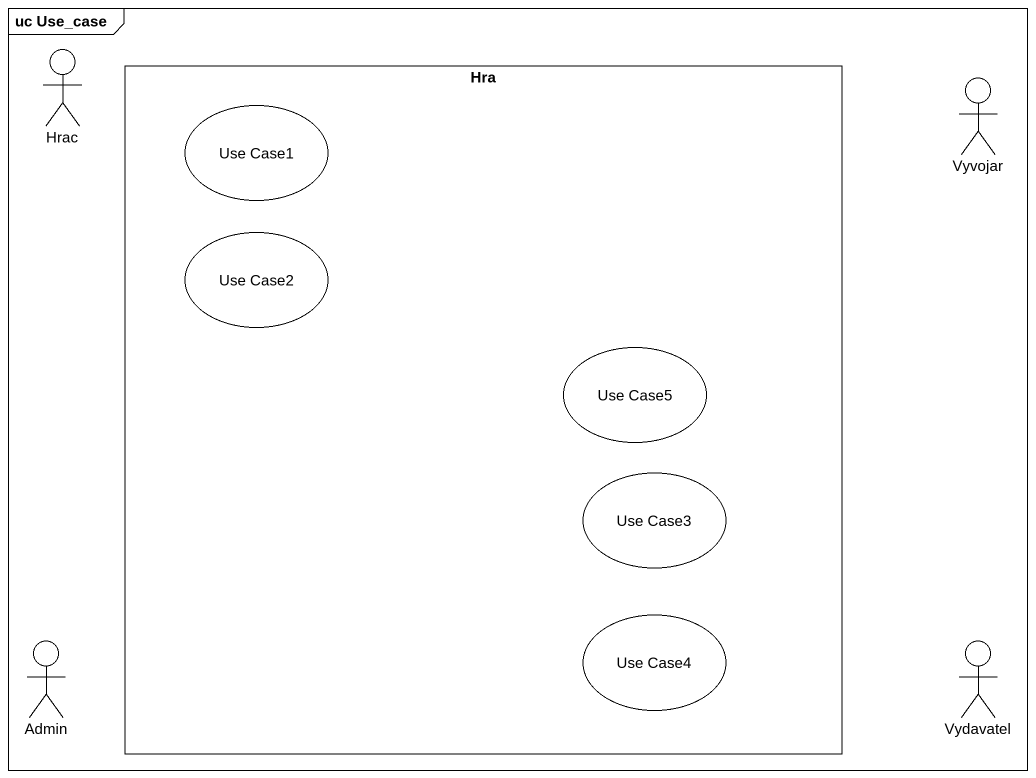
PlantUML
@startuml
mainframe uc Use_case
actor Hrac
rectangle Hra {
  usecase "Use Case1" as Use_Case1
  usecase "Use Case2" as Use_Case2
  usecase "Use Case5" as Use_Case5
  usecase "Use Case3" as Use_Case3
  usecase "Use Case4" as Use_Case4
}
actor Vyvojar
actor Admin
actor Vydavatel
@enduml
